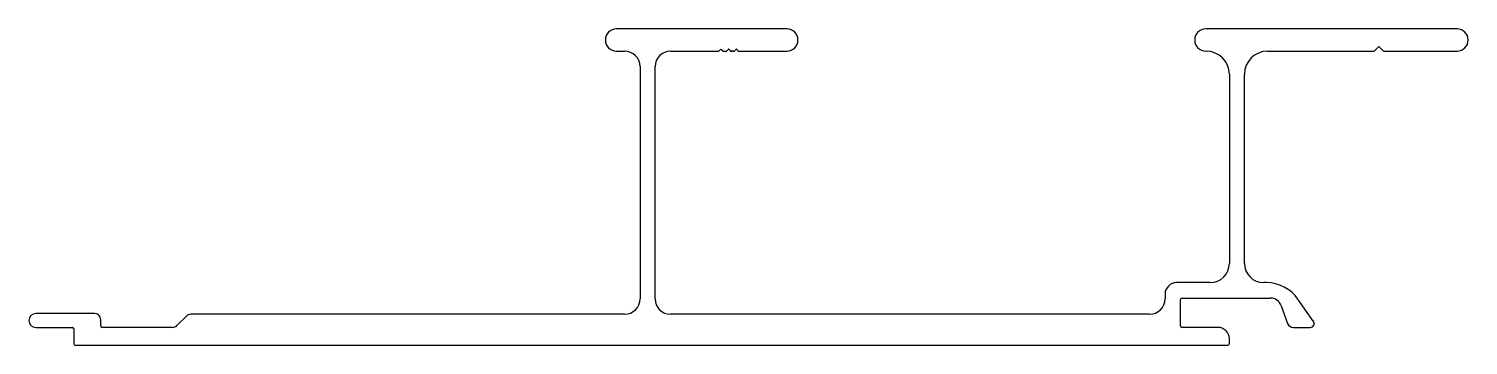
# Model space of a CAD drawing. Extents: x 1144 to 1331, y 378 to 419.
import ezdxf

# ---------------------------------------------------------------- set-up
doc = ezdxf.new("R2010")
doc.units = 0
doc.header["$LTSCALE"] = 0.25
doc.layers.get('0').update_dxf_attribs({"linetype": 'CONTINUOUS'})

msp = doc.modelspace()

# ---------------------------------------------------------------- linework, layer by layer
at = {"color": 7}
for p, q in [((1242.21, 418.65), (1220.11, 418.65)), ((1329.21, 418.65), (1296.61, 418.65)), ((1218.66, 417.2), (1218.66, 417.2)), ((1243.66, 417.2), (1243.66, 417.2)), ((1295.16, 417.2), (1295.16, 417.2)), ((1220.11, 415.75), (1221.16, 415.75)), ((1227.11, 415.75), (1233.31, 415.75)), ((1233.31, 415.75), (1233.31, 415.75)), ((1233.48, 415.82), (1233.65, 415.99)), ((1233.67, 415.99), (1233.84, 415.82)), ((1234.01, 415.75), (1234.31, 415.75)), ((1234.48, 415.82), (1234.65, 415.99)), ((1234.67, 415.99), (1234.84, 415.82)), ((1235.01, 415.75), (1235.31, 415.75)), ((1235.31, 415.75), (1235.01, 415.75)), ((1235.01, 415.75), (1235.31, 415.75)), ((1235.31, 415.75), (1235.01, 415.75)), ((1235.01, 415.75), (1235.31, 415.75)), ((1235.48, 415.82), (1235.65, 415.99)), ((1235.67, 415.99), (1235.84, 415.82)), ((1236.01, 415.75), (1236.01, 415.75)), ((1236.01, 415.75), (1236.01, 415.75)), ((1236.01, 415.75), (1242.21, 415.75)), ((1296.66, 415.75), (1296.61, 415.75)), ((1296.61, 415.75), (1296.66, 415.75)), ((1304.61, 415.75), (1318.46, 415.75)), ((1318.46, 415.75), (1319.06, 416.35)), ((1319.06, 416.35), (1319.66, 415.75)), ((1319.66, 415.75), (1329.21, 415.75)), ((1223.16, 413.75), (1223.16, 383.65)), ((1225.11, 383.65), (1225.11, 413.75)), ((1299.66, 412.75), (1299.66, 388.25)), ((1301.61, 388.25), (1301.61, 412.75)), ((1297.16, 385.75), (1292.81, 385.75)), ((1304.46, 385.75), (1304.11, 385.75)), ((1291.31, 384.25), (1291.31, 383.65)), ((1293.31, 380.15), (1293.31, 383.55)), ((1293.51, 383.75), (1304.97, 383.75)), ((1310.57, 380.73), (1308.55, 383.61)), ((1152.36, 381.75), (1144.72, 381.75)), ((1164.29, 381.41), (1163.05, 380.18)), ((1221.16, 381.65), (1164.85, 381.65)), ((1289.31, 381.65), (1227.11, 381.65)), ((1306.38, 382.76), (1307.21, 380.47)), ((1144.72, 379.95), (1149.46, 379.95)), ((1149.66, 379.75), (1149.66, 377.85)), ((1153.16, 380.15), (1153.16, 380.95)), ((1162.49, 379.95), (1153.36, 379.95)), ((1298.16, 379.95), (1293.51, 379.95)), ((1307.96, 379.95), (1310.16, 379.95)), ((1149.86, 377.65), (1299.46, 377.65)), ((1299.66, 377.85), (1299.66, 378.45))]:
    msp.add_line(p, q, dxfattribs=at)
for centre, radius, start, end in [((1220.11, 417.2), 1.45, 90, 180), ((1242.21, 417.2), 1.45, 360, 90), ((1296.61, 417.2), 1.45, 90, 180), ((1329.21, 417.2), 1.45, 360, 90), ((1220.11, 417.2), 1.45, 180, 270), ((1242.21, 417.2), 1.45, 270, 0), ((1296.61, 417.2), 1.45, 180, 270), ((1329.21, 417.2), 1.45, 270, 0), ((1221.16, 413.75), 2, 0, 90), ((1227.11, 413.75), 2, 90, 180), ((1233.31, 416), 0.25, 270, 315), ((1233.66, 415.99), 0.008, 45, 135), ((1234.01, 416), 0.25, 225, 270), ((1234.31, 416), 0.25, 270, 315), ((1234.66, 415.99), 0.008, 45, 135), ((1235.01, 416), 0.25, 225, 270), ((1235.31, 416), 0.25, 270, 315), ((1235.66, 415.99), 0.008, 45, 135), ((1236.01, 416), 0.25, 225, 270), ((1296.66, 412.75), 3, 0, 90), ((1304.61, 412.75), 3, 90, 180), ((1297.16, 388.25), 2.5, 270, 0), ((1304.11, 388.25), 2.5, 180, 270), ((1292.81, 384.25), 1.5, 90, 180), ((1304.46, 380.75), 5, 35, 90), ((1221.16, 383.65), 2, 270, 0), ((1227.11, 383.65), 2, 180, 270), ((1289.31, 383.65), 2, 270, 360), ((1293.51, 383.55), 0.2, 90, 180), ((1304.97, 382.25), 1.5, 20, 90), ((1144.72, 380.85), 0.9, 90, 180), ((1152.36, 380.95), 0.8, 0, 90), ((1164.85, 380.85), 0.8, 90, 135), ((1144.72, 380.85), 0.9, 180, 270), ((1149.46, 379.75), 0.2, 360, 90), ((1153.36, 380.15), 0.2, 180, 270), ((1162.49, 380.75), 0.8, 270, 315), ((1293.51, 380.15), 0.2, 180, 270), ((1298.16, 378.45), 1.5, 0, 90), ((1307.96, 380.75), 0.8, 200, 270), ((1310.16, 380.45), 0.5, 270, 35), ((1149.86, 377.85), 0.2, 180, 270), ((1299.46, 377.85), 0.2, 270, 0)]:
    msp.add_arc(centre, radius, start, end, dxfattribs=at)

doc.saveas('drawing.dxf')
